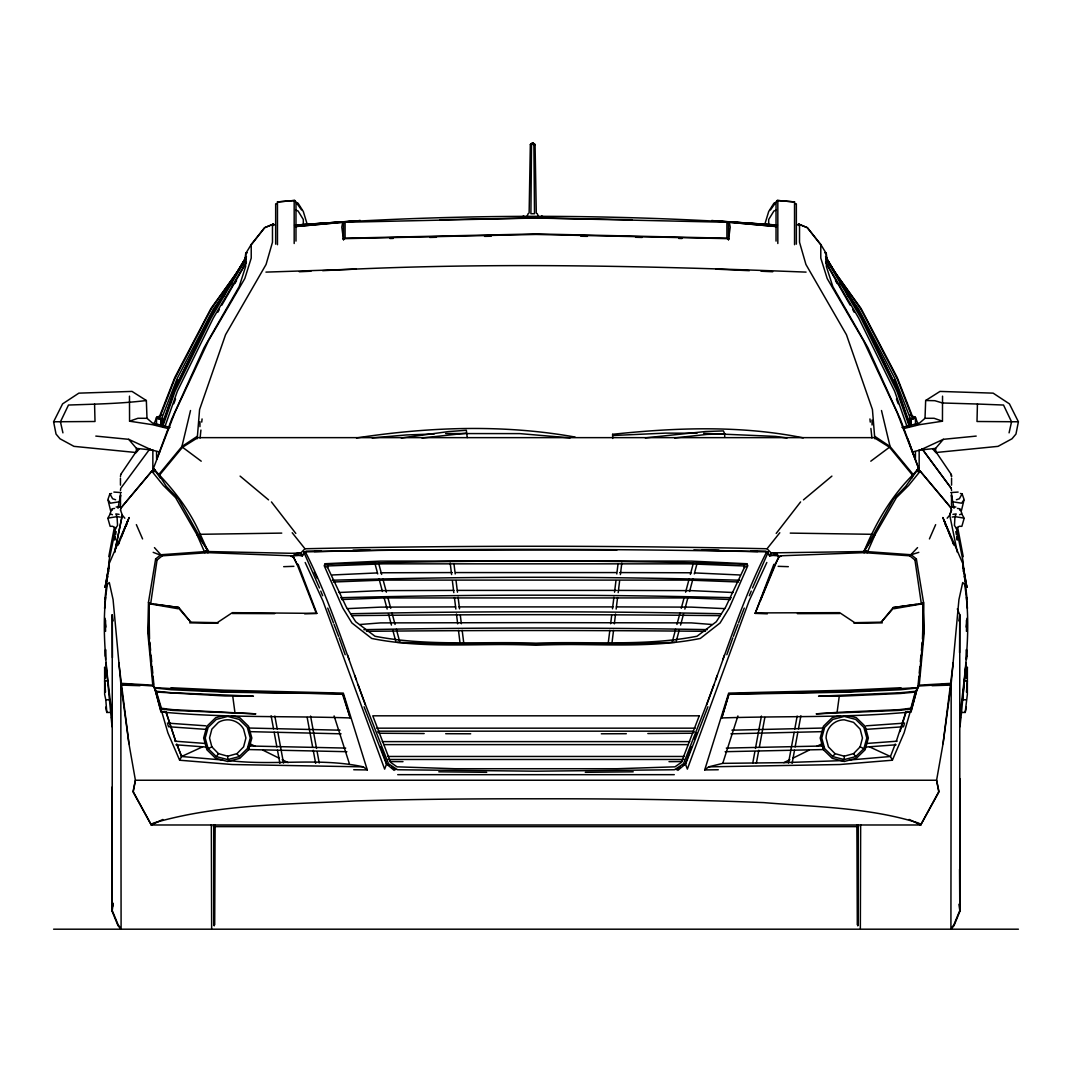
<?xml version="1.0" encoding="UTF-8"?>
<svg xmlns="http://www.w3.org/2000/svg" width="1072" height="1072" viewBox="0 0 1072 1072"><rect width="100%" height="100%" fill="white"/><g stroke="black" fill="none" stroke-linecap="round" stroke-linejoin="round"><path stroke-width="1.5" d="M120.814 681.899L121.096 928.392L118.255 925.082L112.212 910.503L112.265 614.725L113.15 620.943M214.226 826.566L214.239 925.873L214.574 825.534M214.829 824.703L214.48 925.082L214.199 824.904M343.509 239.726L341.794 227.143L342.718 222.319L536 218.005L729.295 222.319L730.22 227.143L728.504 239.726L726.91 238.198L536 233.924L345.09 238.198L343.509 239.726L343.496 223.579L342.718 222.319L295.296 226.594M857.814 824.904L857.52 925.082L857.171 824.703M860.655 824.73L860.347 928.392M921.344 603.75L914.965 560.053L909.793 555.819L864.086 552.656L863.67 550.794L864.876 550.003L867.181 551.611L911.213 554.747L916.386 558.968L923.528 602.37L922.483 639.046M112.024 787.156L111.984 910.986L118.014 925.645L120.828 928.982M112.171 868.186L112.212 910.503L113.096 904.272M951.521 502.902L951.547 493.669M959.574 652.714L959.748 614.725L957.323 608.883M112.145 874.846L111.984 910.986M275.41 225.241L273.32 224.115L264.637 227.693L251.223 244.483L245.836 253.367L245.595 266.673L239.177 286.586L204.002 347.851L171.614 419.326L156.606 459.446L156.552 451.888M776.731 226.594L729.295 222.319L728.504 223.579L728.504 239.726M467.231 437.59L466.347 430.274L448.257 431.614L401.236 438.006M915.448 451.888L915.408 459.446L900.4 419.326L867.998 347.851L832.823 286.586L826.418 266.673L826.164 253.367L820.79 244.483L807.363 227.693L798.694 224.115L796.59 225.241M903.361 428.666L919.374 424.7L942.449 421.202L942.543 396.158M951.172 928.982L954 925.645L960.03 910.986L959.976 778.848M199.928 426.669L199.982 421.698M161.081 419.125L160.988 425.396M162.529 419.246L159.125 419.246L159.152 417.437L174.87 377.304L211.037 308.347L242.955 264.208M156.458 425.396L156.579 417.464L161.939 415.011M161.282 425.396L161.39 419.246L177.135 378.563L213.301 309.125L227.465 288.984M529.126 213.033L530.345 144.559L532.717 142.804L535.062 144.559L536.295 213.033M150.67 603.75L157.035 560.053L162.207 555.819L207.928 552.656L208.343 550.794L207.151 550.003L204.819 551.611L160.8 554.747L155.628 558.968L148.472 602.37L147.775 632.4L152.787 685.155L155.668 690.649L167.875 732.806L179.64 760.222L232.262 764.524L363.328 766.855L367.294 769.924L353.72 769.75M148.472 602.37L149.182 603.71L148.499 632.44L153.564 686.107L155.654 689.283M901.954 427.38L919.562 423.025L925.015 418.308L925.659 400.513L934.851 400.7L942.543 402.992L977.423 404.023L977.007 421.497L1018.4 421.778L1015.961 434.066L1012.008 438.77L998.045 446.354L935.829 452.531L932.828 449.061M773.877 564.341L755.157 613.385L774.694 564.864L778.982 557.118L777.964 555.832L770.192 555.189L765.931 551.758L769.857 556.033L771.197 552.991L773.14 552.844L863.965 551.544L893.499 499.029L905.706 486.38L918.583 468.29L897.05 412.372L863.308 340.347L827.195 278.559L820.79 258.097L820.79 244.483M874.806 438.743L872.434 409.558L846.438 334.705L805.93 264.462L799.524 242.245L799.524 224.41M105.284 656.238L105.579 649.578L105.592 659.468M966.408 631.301L966.998 618.263M967.453 608.494L966.462 597.211M954.938 517.347L954.455 525.454L956.103 527.973L959.4 526.285L961.865 526.325L964.023 518.794M170.059 427.38L152.438 423.025L146.998 418.308L146.355 400.513L132.003 391.414L78.859 393.143L62.591 403.863L53.6 421.778L56.039 434.066L59.992 438.77L73.955 446.354L136.171 452.531L136.452 448.391L128.68 439.319L95.81 436.09M718.28 769.75L704.706 769.924L708.686 766.855L839.751 764.524L892.373 760.222L904.125 732.806L916.332 690.649L918.396 687.567L918.007 686.053L950.221 684.137L951.212 683.333L958.931 599.623L962.71 582.511L964.639 584.481C971.741 628.299 964.988 672.492 959.909 716.109M961.517 712.451L966.113 662.657L962.535 699.842M966.475 678.214L967.359 667.132L967.359 694.321L965.189 712.451L960.257 712.451M966.475 692.083L967.359 680.908M105.565 620.273L105.605 627.736M197.208 438.743L199.58 409.558L225.562 334.705L266.07 264.462L272.476 242.245L272.476 224.41M918.168 684.432L918.932 676.325M919.24 673.082L919.856 666.596M920.325 661.732L920.942 655.247M921.397 650.396L922.175 642.289M918.007 686.053L919.227 685.155L924.238 632.4L923.528 602.37M966.421 626.772L966.73 623.542M966.408 627.75L966.448 620.273M104.962 598.886L108.768 564.569L129.163 517.508L118.764 543.544M200.102 437.992L200.92 430.06M201.737 422.113L202.072 418.938M292.951 556.73L290.686 555.778L207.928 552.656L208.343 550.794L197.007 534.767L175.58 497.636L163.266 485.348L151.849 471.211L120.922 508.048L120.546 510.125M959.963 726.762L961.517 712.478M953.222 662.657L943.038 743.74L936.593 780.242L938.925 791.404L920.701 824.984L151.313 824.984L133.183 792.168L135.407 780.242L128.962 743.74L121.002 685.088L124.057 684.03L154.006 686.053M161.403 708.257L161.309 709.007L172.686 710.388L255.819 713.845L172.619 709.637L161.403 708.257L156.271 691.266L171.493 692.726L253.434 696.197L224.932 695.956L156.767 692.07M164.431 711.446L161.202 711.848L154.542 687.621L225.013 691.708L343.013 693.865L350.209 717.945C287.135 715.828 223.807 718.026 160.947 711.929L154.542 687.621M120.453 476.598L120.774 474.4M611.911 643.562L613.532 630.43M614.336 623.85L615.542 614.001M616.159 609.07L617.566 597.573M618.182 592.642L619.589 581.145M620.393 574.579L621.814 563.081M608.172 643.629L609.821 630.363M610.638 623.73L611.67 615.435M612.487 608.802L613.921 597.184M614.537 592.213L615.971 580.595M616.789 573.962L618.021 564.019M823.685 747.144L823.363 749.556L725.141 751.7M915.233 692.07L910.691 709.007L899.328 710.388L816.181 713.845L837.085 712.384L839.255 696.264L900.453 693.49L915.233 692.07L915.743 691.266L900.507 692.726L818.566 696.197L839.255 696.264M943.038 743.74L950.998 685.088L950.221 684.137M958.85 620.943L959.748 614.725L959.802 910.503L953.758 925.082L950.918 928.392L951.186 681.899M120.453 490.494L120.761 488.296L149.933 448.806M112.667 906.309L113.109 903.187M108.232 569.701L108.513 568.039L105.123 587.389L107.843 576.2M119.809 500.423L120.64 495.492M105.123 587.389L108.902 566.11M752.772 763.023L754.862 751.686M755.452 748.457L761.428 716.069M756.35 763.371L758.775 750.253M759.391 746.97L764.845 717.436M788.496 763.023L794.178 732.256M794.781 729.027L797.166 716.069M792.101 763.371L794.526 750.253M795.129 746.97L797.849 732.203M798.452 728.92L800.878 715.788M105.552 597.211L104.56 608.494M108.768 556.743L114.315 527.652M118 508.249L120.466 495.318M114.677 539.176L115.213 536.469M115.709 527.947L108.768 562.063L108.768 571.51M119.997 506.949L120.654 503.639M115.548 534.848L116.205 531.605M114.704 552.04L122.275 515.096M959.855 720.531L960.525 717.329M114.784 540.154L115.374 537.246M114.691 552.241L122.329 515.176L120.493 510.031M965.189 712.451L966.341 707.185M1009.074 432.86L1011.553 421.805L1003.526 405.042L977.423 404.023M771.197 552.991L767.043 548.757C613.063 545.434 458.95 545.434 304.971 548.757L300.817 552.991L291.705 553.299L208.048 551.544L178.515 499.029L166.294 486.38L158.803 474.507L181.932 446.515L190.521 410.522M764.751 224.477L768.691 211.546L773.93 203.238L776.034 202.407L776.034 241.106M826.123 260.215L826.753 257.561L825.52 256.865L826.767 257.508L826.311 253.608L824.917 252.644L826.164 253.367M963.902 500.436L961.463 510.46L959.802 510.111M860.146 746.862L862.464 738.005L860.146 729.134L853.54 722.354L844.267 719.808A18.278 18.144 89.7 0 0 826.083 738.005L828.415 746.862L835.008 753.643L844.267 756.202L853.54 753.643L860.146 746.862L863.871 748.618L866.806 738.005L863.871 727.379L855.67 719.392L844.267 716.418L832.864 719.392L824.663 727.379L821.755 738.005L824.663 748.618L832.864 756.618L844.267 759.592L855.67 756.618L863.871 748.618M158.803 474.507L153.417 468.29L160.251 478.005L159.473 475.151L182.521 447.238L197.878 437.644L874.122 437.644L889.479 447.238L912.527 475.151L911.763 478.005L913.21 474.507L918.583 468.29M672.171 642.208L675.628 629.291M676.928 624.453L679.97 613.157M681.269 608.306L684.298 597.01M685.598 592.173L689.055 579.255M690.355 574.418L693.396 563.108M676.298 641.069L679.3 629.88M680.586 625.083L683.574 613.894M684.861 609.097L687.862 597.895M689.564 591.503L692.994 578.706M694.281 573.922L697.269 562.72M917.458 687.621L911.053 711.929C848.193 718.026 784.865 715.828 721.791 717.945L729 693.865L846.987 691.708L917.458 687.621L910.825 711.848L907.582 711.446M905.92 711.902L896.232 741.516M126.282 525.695L127.689 520.912L121.136 537.528M526.754 216.959L528.215 213.542M779.049 556.73L781.314 555.778L864.086 552.656L864.876 550.003M905.974 712.264L900.078 731.56M704.706 769.924L728.679 693.115L847.456 690.221L901.003 687.755M708.686 766.855L722.742 763.358L737.911 715.935M721.791 717.945L729 693.865M904.272 724.324L903.482 726.736L865.908 729.389M162.127 426.053L174.87 389.27L211.037 315.851L245.863 257.588L211.037 315.195L174.87 388.131L161.684 425.504M162.716 426.509L175.084 391.226L211.063 318.036L245.863 259.089M164.967 426.509L177.349 391.226L213.315 318.036L246.439 261.957M726.829 654.724L732.792 637.853M111.555 493.482L109.907 493.857L107.897 499.552L110.416 503.197L119.233 501.79M713.979 684.633L706.716 704.827M715.627 679.956L717.289 675.266M722.809 659.682L724.471 655.005M682.784 765.475L685.356 763.76L691.547 746.702M694.348 738.956L696.599 732.752M297.319 564.864L292.991 556.087L294.693 554.063L298.86 552.844M380.466 746.702L386.657 763.76L384.647 769.133L322.913 600.91L305.172 562.492M173.785 403.729L175.553 399.039M161.309 422.984L162.488 419.916M175.929 384.687L177.684 380.104L175.942 384.593M707.922 706.77L685.732 763.76L677.812 770.406M160.827 422.582L162.636 417.906M738.528 622.953L744.263 608.079M153.912 424.365L156.619 417.41L159.648 417.41M159.125 419.246L174.87 378.563L211.037 309.125L244.094 262.117M733.355 636.366L737.951 624.44M895.254 744.035L890.443 756.497L892.373 760.222M118.161 545.072L119.354 542.057M760.289 600.963L779.009 556.087M769.857 556.033L770.192 555.189M749.341 595.71L751.244 591.074M752.517 587.979L768.302 551.879C616.99 548.77 465.583 548.315 314.27 551.557M929.424 538.921L935.655 524.65M747.037 565.922L744.37 567.53L725.637 607.141L716.284 621.747L697.028 636.232C644.125 646.59 589.573 641.123 536 643.187C482.427 641.123 427.875 646.59 374.972 636.232L355.716 621.747L346.363 607.141L327.643 567.53L328.367 565.922L383.253 563.845L688.747 563.845L743.646 565.936L746.836 563.738L747.814 565.668L729.255 607.945L720.089 622.966L700.284 638.456C646.376 649.377 590.632 642.637 536 645.116C481.368 642.637 425.638 649.377 371.729 638.456L351.911 622.966L342.745 607.945L324.2 565.668L325.164 563.738L380.439 561.125L536 560.87L691.561 561.125L746.836 563.738M952.15 517.079L954.978 516.624L956.197 513.917L952.954 514.359M864.086 552.656L863.965 551.544C875.583 523.297 890.953 496.778 912.527 475.151M766.828 562.492L749.087 600.91L687.353 769.133L685.356 763.76M957.323 552.241L949.725 515.096L951.507 510.031L951.132 507.967L920.165 471.211L908.734 485.348L896.42 497.636L875.007 534.767L867.154 552.71L865.627 550.901M179.64 760.222L181.57 756.497L202.501 746.876M766.654 551.879C739.961 604.327 723.788 661.277 702.16 715.841L683.494 763.76L674.449 769.75L536 771.197L397.578 769.75L388.52 763.76L369.84 715.841C348.199 661.277 332.079 604.3 305.359 551.879L303.711 551.879L319.496 587.979M909.177 819.464L920.701 824.984L938.831 792.181L936.593 780.242L135.407 780.242L133.075 791.404L151.313 824.984L162.837 819.464M960.445 493.482L962.107 493.857L959.386 498.735L956.398 499.753M217.723 312.314L219.358 309.46M221.81 305.185L246.359 262.359M770.487 209.884L777.227 200.451L794.54 201.938L794.553 244.697M230.534 285.286L232.195 282.445M234.835 283.531L236.537 280.65M109.974 514.506L107.803 518.151L117.036 516.624L120.345 517.146M211.037 315.945L245.863 257.642M916.359 689.283L918.449 686.107L923.528 632.44L923.126 603.308L921.732 602.853M120.721 474.454L137.243 450.106M221.971 298.217L224.798 294.13M229.354 286.291L231.244 283.611M222.936 297.038L224.825 294.358M875.007 534.767L863.965 551.544M216.33 756.618L227.733 759.592L239.136 756.618L247.337 748.618L250.258 738.005L247.337 727.379L239.136 719.392L227.733 716.418L216.33 719.392L208.129 727.379L205.221 738.005L208.129 748.618L216.33 756.618L218.46 753.643L227.733 756.202L236.992 753.643L243.599 746.862L245.917 738.005L243.599 729.134A18.371 18.237 -88.6 0 0 218.46 722.354L211.867 729.134L209.536 738.005L211.867 746.862L218.46 753.643M832.864 756.618L835.008 753.643M776.208 533.427L800.596 501.924M251.223 244.845L264.637 227.693L273.32 224.115M767.043 548.757L779.813 532.744M755.854 612.916L839.657 612.661L854.746 622.671L881.238 622.175L893.204 607.502L916.372 604.407M947.166 518.218L949.685 515.176L951.454 510.138L951.092 508.048L920.218 471.077L917.15 469.764M120.881 507.967L151.782 471.064L154.864 469.75M206.373 550.901L204.846 552.71L197.007 534.767M912.259 451.995L920.258 450.012L935.575 448.391L943.333 439.319L976.203 436.09M136.171 452.531L139.172 449.061M881.238 622.175L894.008 607.502L923.126 603.308M909.793 555.819L917.552 547.618M151.313 824.984L153.256 823.108C218.688 803.96 288.087 804.456 355.676 800.918C415.762 799.176 475.888 798.707 536 798.801C611.991 798.653 687.996 799.457 763.921 802.62C815.658 807.028 868.856 807.337 918.758 823.108L920.701 824.984M300.817 552.991L302.157 556.033L306.083 551.758L301.808 555.189L294.036 555.832M154.502 687.983L171.225 689.725L224.772 692.177L343.013 693.865M803.464 499.874L831.899 476.115M343.496 223.579L345.09 222.293L345.09 238.198M694.308 731.868L692.525 733.235L647.836 733.543M914.965 560.053L916.386 558.968M870.786 461.188L889.479 447.238M181.932 446.515L197.141 436.411M676.311 769.75L680.197 767.177M925.659 400.513L940.01 391.414L993.141 393.143L1009.422 403.863L1018.4 421.778M245.836 253.367L247.083 252.644L245.689 253.608L245.247 257.508L246.493 256.865L245.247 257.561L245.89 260.215M778.982 557.118L781.314 555.778M522.573 216.598L523.726 215.954M533.883 145.202L535.062 144.559L532.717 142.804L530.345 144.559L531.524 145.202M722.742 763.358L783.846 762.648L789.823 759.7M792.811 758.212L809.253 750.078M816.717 746.38L821.206 744.156M295.979 210.139L298.07 210.97L303.322 219.505L303.322 224.504M208.129 748.618L211.867 746.862M277.46 244.697L277.46 201.938L294.773 200.451L301.527 209.884M920.258 450.012L943.333 439.319M959.601 514.721L961.986 513.689L960.016 508.798L957.457 508.423M113.86 492.075L121.27 492.571M277.46 201.938L294.773 200.451M276.455 203.586L275.665 203.881L275.665 244.161M129.471 396.158L129.565 421.202L137.913 418.281L146.998 418.308M272.476 225.656L273.32 225.361M149.517 639.046L148.887 603.308L150.281 602.853M911.213 554.747L918.811 552.348M148.887 603.308L178.81 607.502L190.762 622.175L217.254 622.671L232.356 612.661L316.843 613.385L298.123 564.341M771.143 555.725L777.307 554.063L777.964 555.832M223.204 715.707L215.686 717.677L206.869 726.267L203.653 738.005L206.869 749.743L215.686 758.333L227.733 761.482L239.78 758.333L248.583 749.743L251.826 738.005L248.583 726.267L239.78 717.677L232.249 715.707M839.751 715.707L832.22 717.677L823.417 726.267L820.201 738.005L823.417 749.743L832.22 758.333L844.267 761.482L856.314 758.333L865.131 749.743L868.36 738.005L865.131 726.267L856.314 717.677L848.796 715.707M112.198 510.111L110.55 510.46L108.098 500.436M116.124 507.016L121.297 507.056M922.818 603.71L894.075 608.722L893.204 607.502M114.557 508.423L111.984 508.798L110.014 513.689L112.399 514.721M950.743 492.571L958.14 492.075M950.703 507.056L955.876 507.016M356.48 437.952C428.72 426.924 502.929 424.123 575.101 437.054M421.979 437.992L466.32 433.195M674.623 437.952L707.038 434.401L724.699 433.785L724.699 436.746M916.962 471.6L920.165 471.211M910.597 708.257L899.381 709.637L837.085 712.384M645.29 437.885L705.724 431.507L723.386 430.904L724.699 433.785M919.227 685.155L951.212 683.333M612.688 438.461L612.648 434.294C675.829 427.594 740.712 425.182 803.276 437.858M295.577 226.54L360.326 220.591L294.545 225.174C455.171 213.341 616.829 213.462 777.468 225.107L711.687 220.591L776.436 226.54M372.118 437.912L406.368 434.951L434.173 433.972M111.957 714.461C106.758 671.407 100.433 627.736 107.361 584.481L109.29 582.511L113.083 599.623L120.801 683.333L152.787 685.155M121.002 685.088L139.963 685.705M849.372 760.021L890.443 756.497L869.513 746.876M866.766 746.996L896.085 744.785M867.168 743.419L897.09 741.194M359.951 624.507L380.587 622.899L536 622.631L691.413 622.899L712.063 624.507M866.323 725.811L904.661 723.104M295.577 225.281L360.326 220.591M366.544 631.314C479.425 630.242 592.575 630.242 705.456 631.314M363.877 629.679C478.259 627.442 592.91 627.562 707.306 629.626M299.302 271.752L310.987 271.216M322.672 270.68C483.727 262.01 644.996 265.762 806.064 272.114M325.164 563.738L325.687 564.274C465.784 559.892 606.229 559.892 746.326 564.274M332.347 574.967L377.264 572.93M332.347 580.233C468.008 576.294 604.005 576.294 739.667 580.233M338.993 592.508L380.587 590.632L453.952 590.404M340.655 597.707C470.796 594.344 601.218 594.344 731.345 597.707M347.315 608.628L380.587 607.127L455.627 606.899M350.638 613.747C474.146 611.12 597.868 611.12 721.362 613.747M932.037 685.705L950.998 685.088M146.355 400.513C120.694 403.702 94.55 404.104 68.474 405.042L60.447 421.805L62.926 432.86M333.352 582.002L383.253 580.099L688.747 580.099L738.662 582.002M341.673 599.529L383.253 597.935L688.747 597.935L730.34 599.529M351.656 615.636C474.494 614.363 597.506 614.336 720.357 615.65M729.442 694.321L847.242 692.177L900.775 689.725L917.498 687.983M445.63 433.557L519.759 433.611L570.143 437.899M304.636 613.814L316.843 613.385M783.846 762.648L842.793 760.584M265.95 272.114L356.051 269.139M283.678 566.673L293.875 566.324M822.197 746.005L726.307 748.082M823.551 728.022L731.935 730.193M823.095 731.627L730.943 733.824M389.98 238.507L393.29 238.413M429.805 237.448L436.438 237.274M342.785 238.681L536 234.446L729.215 238.681M674.971 642.329C582.351 645.063 489.649 645.063 397.029 642.329M305.949 551.142L321.372 550.807M353.077 550.097L369.76 549.722M305.359 551.879L378.094 550.271L617.03 549.869M439.815 219.706L536 217.924L632.185 219.706M484.557 236.363L491.204 236.242M159.473 475.151C176.076 492.731 190.454 511.893 200.263 534.298L281.748 533.106M853.942 623.247L882.31 622.872M585.285 772.309L633.217 771.8M626.316 733.704L601.312 733.784M669.008 761.656L682.167 761.562M674.288 774.667L397.712 774.667M380.587 572.783L452.29 572.569M797.38 613.653L839.698 613.506M376.795 728.169L695.205 728.169M378.443 731.171L693.557 731.171M382.248 741.61L689.752 741.61M384.004 744.625L688.01 744.625M387.796 756.457L684.204 756.457M387.796 759.472L684.204 759.472M925.015 418.308L934.101 418.281L942.449 421.202M912.379 417.41L915.434 417.464L918.101 424.365M909.485 419.246L912.888 419.246L912.862 417.437L897.13 377.304L860.963 308.347L829.045 264.208M455.627 572.569L616.387 572.569M457.302 590.391L616.387 590.404M458.977 606.899L613.037 606.899M107.924 680.988L104.641 680.908L105.525 692.083M964.076 680.908L967.359 680.988M105.525 678.214L104.641 667.132L104.641 694.321L105.793 699.788L109.076 699.788M962.924 699.788L966.207 699.788M105.659 707.185L106.811 712.451L111.743 712.451M213.341 826.633L858.672 826.633M53.6 929.196L1018.4 929.196M470.688 733.784L445.697 733.704M363.328 766.855C319.67 757.247 273.601 766.024 229.22 760.584M619.723 572.569L691.413 572.783M618.062 590.404L691.413 590.632L733.007 592.508M616.387 606.899L691.413 607.127L724.699 608.628M232.316 613.492L274.62 613.653M697.001 433.276L665.551 433.115L612.688 435.527L612.648 434.294M703.621 433.316L775.579 436.398L787.062 437.979M424.177 733.543L379.475 733.235L377.692 731.868M345.707 748.082L249.803 746.005M346.872 751.7L248.637 749.556L248.315 747.144M389.833 761.562L402.992 761.656M438.783 771.8L486.715 772.309M340.065 730.193L248.463 728.022M341.07 733.824L248.932 731.627M189.69 622.872L218.058 623.247M790.252 533.106L871.75 534.298M580.81 236.242L587.443 236.363M766.065 551.142L750.641 550.807M702.254 549.722L718.95 550.097M693.865 549.963L757.743 551.557M635.575 237.274L642.208 237.448M678.723 238.413L682.033 238.507M53.6 421.778L95.006 421.497L94.577 404.023M778.138 566.324L788.322 566.673M755.157 613.385L767.364 613.814M175.915 744.785L205.234 746.996M174.91 741.194L204.832 743.419M694.75 572.93L739.667 574.967M715.962 269.139L749.341 270.68M761.026 271.216L772.711 271.752M170.997 687.755L224.544 690.221L343.321 693.115L367.294 769.924M167.339 723.104L205.69 725.811M711.687 220.591L776.436 225.281M777.227 200.451L794.54 201.938M206.105 729.389L168.532 726.736L167.741 724.324M952.78 501.79L961.611 503.197L964.117 499.552L962.107 493.857M954.978 516.624L964.197 518.151L962.04 514.506M176.934 744.504L181.57 756.497L222.641 760.021M136.452 448.391L151.755 450.012L159.755 451.995M151.849 471.211L155.051 471.6M155.641 604.407L178.81 607.502M119.059 514.359L115.816 513.917L117.036 516.624M129.565 421.202L152.626 424.7L168.652 428.666M149.182 603.71L177.939 608.722L177.992 607.502L190.762 622.175M294.693 554.063L300.857 555.725M773.14 552.844L777.307 554.063M153.189 552.348L162.207 555.819M115.602 499.753L112.614 498.735L109.907 493.857M798.694 225.361L799.524 225.656M795.558 203.586L796.349 203.881L796.349 244.161M798.694 224.115L807.363 227.693L820.79 244.845M910.061 415.011L915.394 417.41L915.568 425.396M128.68 439.319L151.755 450.012M776.034 210.139L773.93 210.97L768.691 219.505L768.691 224.504M250.808 744.156L255.283 746.38M262.761 750.078L279.202 758.212M282.191 759.7L288.167 762.648M541.682 215.954L542.847 216.598M290.686 555.778L293.031 557.118M324.977 565.922L327.643 567.53M537.193 213.542L538.667 216.959M325.687 564.274L328.367 565.922M386.657 763.76L389.243 765.475M391.816 767.177L395.702 769.75M874.873 436.411L890.068 446.515L913.21 474.507M182.521 447.238L201.228 461.188M155.628 558.968L157.035 560.053M728.504 223.579L726.91 222.293L726.91 238.198M120.801 683.333L121.793 684.137M240.101 476.115L268.549 499.874M394.201 770.406L386.282 763.76L364.078 706.77M154.448 547.618L160.8 554.747M122.329 515.176L124.848 518.218M292.187 532.73L304.971 548.757M271.43 501.924L295.792 533.427M922.081 448.806L951.239 488.296L951.561 490.494M922.081 448.887L951.239 488.376M853.54 753.643L855.67 756.618M236.992 753.643L239.136 756.618M827.906 262.117L860.963 309.125L897.13 378.563L912.888 419.246M840.77 283.611L858.712 309.125L894.879 378.563L910.624 419.246L910.718 425.396M847.188 294.358L849.078 297.038M847.215 294.13L850.042 298.217M934.717 450.052L951.293 474.467L951.561 476.598L951.239 474.4M909.9 426.053L897.13 389.337L860.963 315.851L826.137 257.642L860.963 315.195L897.13 388.131L910.316 425.504M826.137 257.588L860.963 315.851M826.15 259.089L860.95 318.036L896.916 391.226L909.297 426.509M825.574 261.957L858.685 318.036L894.651 391.226L907.033 426.509M835.477 280.65L837.178 283.531M839.805 282.445L841.466 285.286M825.641 262.359L850.19 305.185M852.642 309.46L854.277 312.314M292.991 556.087L297.212 564.622L316.146 612.916M200.263 534.298L208.048 551.544M743.646 565.936L744.37 567.53M314.27 572.033L317.004 578.103M136.358 524.637L142.576 538.921M301.808 555.189L302.157 556.033M320.756 591.074L322.659 595.71M953.236 543.544L942.837 517.508L963.246 564.569L967.051 598.886M950.864 537.528L944.311 520.912L945.718 525.695M952.646 542.057L953.839 545.072M896.071 384.593L894.329 380.078L896.085 384.687M175.54 740.913L166.026 712.264M176.746 744.035L181.57 756.497M175.768 741.516L166.08 711.902M909.391 417.906L911.187 422.582M327.737 608.079L333.486 622.953M334.062 624.44L338.658 636.366M909.538 419.916L910.704 422.984M896.447 399.039L898.215 403.729M907.81 438.783L919.16 469.831L919.16 449.905M365.284 704.827L358.021 684.633M347.529 655.005L349.191 659.682M354.711 675.266L356.373 679.956M339.221 637.853L345.184 654.724M342.571 694.321L350.209 717.945M334.102 715.922L349.271 763.358M207.151 550.003L207.928 552.656M108.004 518.794L110.135 526.325L112.6 526.285L115.897 527.973L117.558 525.441L117.076 517.347M378.604 563.108L381.645 574.418M382.945 579.255L386.402 592.173M387.702 597.01L390.731 608.306M392.03 613.157L395.072 624.453M396.372 629.291L399.829 642.208M374.731 562.72L377.733 573.922M379.006 578.706L382.436 591.503M384.151 597.895L387.153 609.097M388.439 613.894L391.427 625.083M392.714 629.88L395.715 641.069M964.157 576.2L966.877 587.389L963.5 568.039M307.262 224.477L303.322 211.546L298.07 203.238L295.979 202.407L295.979 241.106M881.492 410.522L890.068 446.515M956.639 537.246L957.229 540.154M111.475 717.302L112.145 720.572M951.36 503.639L952.016 506.949M956.304 527.947L963.246 562.063L963.246 571.51M955.809 531.605L956.465 534.848M956.8 536.469L957.323 539.176M951.547 495.318L954.013 508.249M957.698 527.652L963.246 556.743M310.572 716.069L316.548 748.457M317.138 751.686L319.228 763.023M307.168 717.436L312.622 746.97M313.225 750.253L315.65 763.371M274.847 716.069L277.233 729.027M277.836 732.256L283.504 763.023M271.122 715.788L273.548 728.92M274.151 732.203L276.884 746.97M277.487 750.253L279.913 763.371M963.112 566.11L966.877 587.389M951.373 495.492L952.204 500.423M958.917 904.272L959.802 910.503L959.574 869.298M232.758 696.264L234.915 712.384M128.962 743.74L118.778 662.657M453.992 564.019L455.225 573.962M456.042 580.595L457.476 592.213M458.092 597.184L459.526 608.802M460.344 615.435L461.362 623.73M462.179 630.363L463.828 643.629M450.186 563.081L451.607 574.579M452.411 581.145L453.831 592.642M454.434 597.573L455.855 609.07M456.458 614.001L457.677 623.85M458.481 630.43L460.102 643.562M112.037 726.762L105.9 662.657M869.941 418.938L870.263 422.113M870.92 428.465L871.911 437.992M105.284 623.542L105.592 626.772M149.825 642.289L150.603 650.396M151.072 655.247L151.688 661.732M152.144 666.596L152.773 673.082M153.082 676.325L153.845 684.432M105.793 699.788L106.811 712.451M935.575 448.391L935.829 452.531M105.016 618.263L105.605 631.301M911.026 425.396L910.932 419.125M872.005 420.05L872.059 425.008M960.03 910.986L959.842 869.848M211.653 928.392L211.345 824.73M112.265 614.725L112.439 657.645M857.426 825.534L857.774 925.873L857.788 826.566M120.479 502.902L120.466 493.669M294.184 243.505L294.17 200.732M951.561 478.246L951.561 485.12M844.267 756.202L844.267 759.592M777.83 200.732L777.83 243.505M251.223 244.483L251.223 258.097L244.805 278.559L208.692 340.347L174.95 412.372L152.854 469.817L152.854 449.905M227.733 756.202L227.733 759.592M120.453 478.246L120.453 485.12M531.524 143.929L530.895 213.717L534.513 213.717L533.883 143.929L531.524 143.929M966.73 656.198L966.421 659.427L966.435 649.578L966.73 656.198M699.239 715.815L681.363 762.406L674.985 766.828L617.003 768.731L455.01 768.731L397.015 766.828L390.664 762.406L372.775 715.815L699.239 715.815M915.394 417.41L914.63 418.603L915.434 417.464M217.268 305.038L214.44 309.125L217.268 305.091M157.383 418.603L156.579 417.464L157.383 418.603M857.573 309.125L854.746 305.091L857.573 309.125"/></g></svg>
